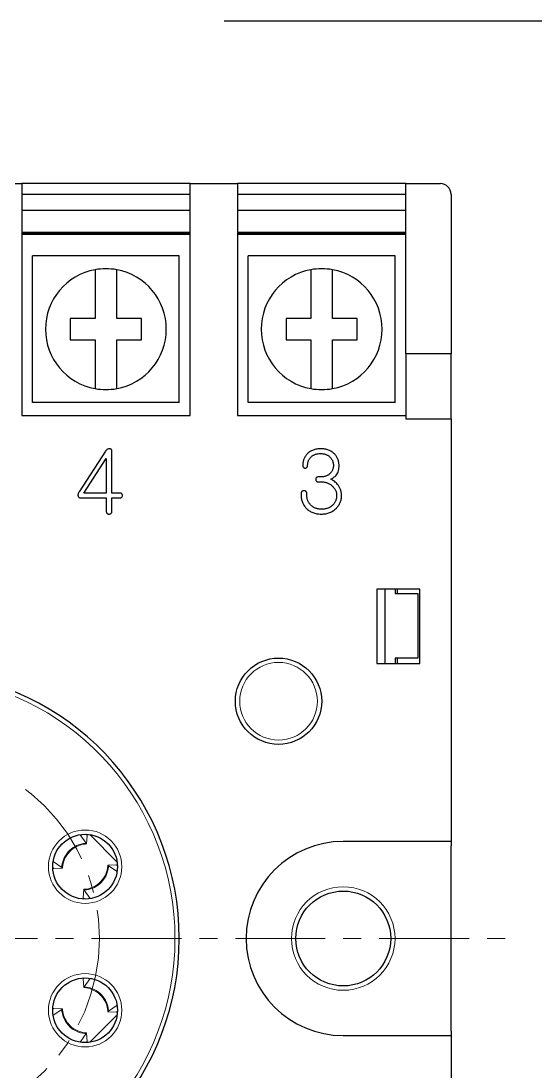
# Model space of a CAD drawing. Header units: millimetres. Extents: x 2473 to 2777, y 1336 to 1553.
# Drawn here: x 2551.94 to 2559.1, y 1510.72 to 1525.33 of the extents above; entities that cross this region are included whole.
import ezdxf

# ---------------------------------------------------------------- set-up
doc = ezdxf.new("R2010")
doc.units = ezdxf.units.MM
doc.linetypes.add('CENTER', pattern=[2, 1.25, -0.25, 0.25, -0.25])
for name, color, linetype, lineweight in [('Z_OM_CENTER', 4, 'CENTER', 13), ('Z_OM_OUTLINE', 7, 'Continuous', 30), ('Z_OM_THIN_LINE', 2, 'Continuous', 13)]:
    doc.layers.add(name, color=color, linetype=linetype, lineweight=lineweight)

msp = doc.modelspace()

# ---------------------------------------------------------------- linework, layer by layer
msp.add_line((2592.127, 1525.327), (2554.766, 1525.327))
at = {"layer": 'Z_OM_CENTER'}
msp.add_line((2542.923, 1512.566), (2558.823, 1512.566), dxfattribs=at)
msp.add_circle((2550.423, 1512.566), 2.61, dxfattribs=at)
at = {"layer": 'Z_OM_OUTLINE'}
for p, q in [((2550.903, 1523.066), (2551.953, 1523.066)), ((2551.953, 1523.066), (2551.953, 1522.766)), ((2554.293, 1523.066), (2551.953, 1523.066)), ((2554.293, 1522.766), (2554.293, 1523.066)), ((2554.293, 1523.066), (2554.953, 1523.066)), ((2554.953, 1523.066), (2554.953, 1522.766)), ((2557.293, 1523.066), (2554.953, 1523.066)), ((2557.293, 1523.066), (2557.773, 1523.066)), ((2557.293, 1522.766), (2557.293, 1523.066)), ((2554.293, 1522.916), (2551.953, 1522.916)), ((2557.293, 1522.916), (2554.953, 1522.916)), ((2557.923, 1522.916), (2557.923, 1522.766)), ((2551.953, 1522.766), (2551.953, 1519.841)), ((2554.293, 1519.841), (2554.293, 1522.766)), ((2554.953, 1522.766), (2554.953, 1519.841)), ((2557.293, 1520.696), (2557.293, 1522.766)), ((2557.923, 1522.766), (2557.923, 1520.696)), ((2554.293, 1522.691), (2551.953, 1522.691)), ((2557.293, 1522.691), (2554.953, 1522.691)), ((2551.953, 1522.391), (2554.293, 1522.391)), ((2551.953, 1522.376), (2554.293, 1522.376)), ((2551.953, 1522.361), (2554.293, 1522.361)), ((2554.953, 1522.391), (2557.293, 1522.391)), ((2554.953, 1522.376), (2557.293, 1522.376)), ((2554.953, 1522.361), (2557.293, 1522.361)), ((2552.103, 1520.021), (2552.103, 1522.061)), ((2554.143, 1522.061), (2552.103, 1522.061)), ((2554.143, 1520.021), (2554.143, 1522.061)), ((2555.103, 1520.021), (2555.103, 1522.061)), ((2557.143, 1522.061), (2555.103, 1522.061)), ((2557.143, 1520.021), (2557.143, 1522.061)), ((2552.973, 1521.56), (2552.973, 1521.191)), ((2553.273, 1521.191), (2553.273, 1521.56)), ((2555.973, 1521.56), (2555.973, 1521.191)), ((2556.273, 1521.191), (2556.273, 1521.56)), ((2552.628, 1521.191), (2552.628, 1520.891)), ((2552.973, 1521.191), (2552.628, 1521.191)), ((2553.618, 1521.191), (2553.273, 1521.191)), ((2553.618, 1520.891), (2553.618, 1521.191)), ((2555.628, 1521.191), (2555.628, 1520.891)), ((2555.973, 1521.191), (2555.628, 1521.191)), ((2556.618, 1521.191), (2556.273, 1521.191)), ((2556.618, 1520.891), (2556.618, 1521.191)), ((2552.628, 1520.891), (2552.973, 1520.891)), ((2552.973, 1520.891), (2552.973, 1520.523)), ((2553.273, 1520.891), (2553.618, 1520.891)), ((2553.273, 1520.523), (2553.273, 1520.891)), ((2555.628, 1520.891), (2555.973, 1520.891)), ((2555.973, 1520.891), (2555.973, 1520.523)), ((2556.273, 1520.891), (2556.618, 1520.891)), ((2556.273, 1520.523), (2556.273, 1520.891)), ((2557.923, 1520.696), (2557.293, 1520.696)), ((2557.293, 1520.696), (2557.293, 1519.796)), ((2557.923, 1519.796), (2557.923, 1520.696)), ((2554.143, 1520.021), (2552.103, 1520.021)), ((2557.143, 1520.021), (2555.103, 1520.021)), ((2551.953, 1519.841), (2554.293, 1519.841)), ((2554.953, 1519.841), (2557.293, 1519.841)), ((2557.293, 1519.796), (2557.923, 1519.796)), ((2557.923, 1519.796), (2557.923, 1513.916)), ((2553.119, 1519.345), (2552.749, 1518.779)), ((2552.814, 1518.761), (2553.128, 1519.241)), ((2553.128, 1519.241), (2553.128, 1518.761)), ((2553.207, 1518.761), (2553.207, 1519.337)), ((2556.107, 1518.985), (2556.074, 1518.985)), ((2556.074, 1518.918), (2556.115, 1518.918)), ((2552.773, 1518.693), (2553.128, 1518.693)), ((2553.128, 1518.761), (2552.814, 1518.761)), ((2553.128, 1518.693), (2553.128, 1518.505)), ((2553.321, 1518.761), (2553.207, 1518.761)), ((2553.207, 1518.693), (2553.318, 1518.693)), ((2553.207, 1518.505), (2553.207, 1518.693)), ((2555.838, 1518.758), (2555.838, 1518.733)), ((2555.916, 1518.732), (2555.916, 1518.758)), ((2556.888, 1517.426), (2556.888, 1516.391)), ((2557.488, 1517.426), (2556.888, 1517.426)), ((2557.008, 1516.391), (2557.008, 1517.426)), ((2557.143, 1517.426), (2557.143, 1517.366)), ((2557.143, 1517.366), (2557.458, 1517.366)), ((2557.173, 1517.426), (2557.173, 1517.366)), ((2557.458, 1517.366), (2557.458, 1516.466)), ((2557.488, 1516.391), (2557.488, 1517.426)), ((2557.143, 1516.466), (2557.143, 1516.391)), ((2557.458, 1516.466), (2557.143, 1516.466)), ((2557.173, 1516.466), (2557.173, 1516.391)), ((2556.888, 1516.391), (2557.488, 1516.391)), ((2557.773, 1513.916), (2556.423, 1513.916)), ((2557.923, 1513.916), (2557.773, 1513.916)), ((2557.923, 1513.916), (2557.923, 1513.856)), ((2557.923, 1511.276), (2557.923, 1513.856)), ((2556.423, 1511.216), (2557.773, 1511.216)), ((2557.773, 1511.216), (2557.923, 1511.216)), ((2557.923, 1511.276), (2557.923, 1511.216)), ((2557.923, 1511.216), (2557.923, 1505.336))]:
    msp.add_line(p, q, dxfattribs=at)
for centre, radius in [((2555.523, 1515.866), 0.6), ((2552.834, 1513.565), 0.45), ((2556.423, 1512.566), 0.66), ((2552.834, 1511.568), 0.45)]:
    msp.add_circle(centre, radius, dxfattribs=at)
for centre, radius, start, end in [((2557.773, 1522.916), 0.15, 0, 90), ((2553.123, 1521.041), 0.84, 100.2866, 259.7134), ((2553.123, 1521.041), 0.84, 79.7134, 100.2866), ((2553.123, 1521.041), 0.84, 280.2866, 79.7134), ((2556.123, 1521.041), 0.84, 100.2866, 259.7134), ((2556.123, 1521.041), 0.84, 79.7134, 100.2866), ((2556.123, 1521.041), 0.84, 280.2866, 79.7134), ((2553.123, 1521.041), 0.84, 259.7134, 280.2866), ((2556.123, 1521.041), 0.84, 259.7134, 280.2866), ((2550.423, 1512.566), 3.72, 277.4137, 82.5863), ((2556.423, 1512.566), 1.35, 90, 270)]:
    msp.add_arc(centre, radius, start, end, dxfattribs=at)
for points, knots in [([(2552.973, 1521.868), (2552.973, 1521.868), (2552.973, 1521.867), (2552.973, 1521.855), (2552.973, 1521.81), (2552.973, 1521.734), (2552.973, 1521.646), (2552.973, 1521.586), (2552.973, 1521.56)], [0, 0, 0, 0, 0.0255, 0.200841, 0.411603, 0.62228, 0.835316, 1, 1, 1, 1]), ([(2553.273, 1521.56), (2553.273, 1521.587), (2553.273, 1521.65), (2553.273, 1521.741), (2553.273, 1521.813), (2553.273, 1521.859), (2553.273, 1521.865), (2553.273, 1521.868)], [0, 0, 0, 0, 0.168651, 0.396242, 0.614757, 0.799387, 1, 1, 1, 1]), ([(2555.973, 1521.868), (2555.973, 1521.868), (2555.973, 1521.867), (2555.973, 1521.855), (2555.973, 1521.81), (2555.973, 1521.734), (2555.973, 1521.646), (2555.973, 1521.586), (2555.973, 1521.56)], [0, 0, 0, 0, 0.0255, 0.200841, 0.411603, 0.62228, 0.835316, 1, 1, 1, 1]), ([(2556.273, 1521.56), (2556.273, 1521.587), (2556.273, 1521.65), (2556.273, 1521.741), (2556.273, 1521.813), (2556.273, 1521.859), (2556.273, 1521.865), (2556.273, 1521.868)], [0, 0, 0, 0, 0.168651, 0.396242, 0.614757, 0.799387, 1, 1, 1, 1]), ([(2552.973, 1520.523), (2552.973, 1520.512), (2552.973, 1520.464), (2552.973, 1520.382), (2552.973, 1520.294), (2552.973, 1520.236), (2552.973, 1520.216), (2552.973, 1520.215), (2552.973, 1520.215)], [0, 0, 0, 0, 0.069792, 0.302406, 0.524274, 0.739225, 0.950123, 1, 1, 1, 1]), ([(2553.273, 1520.215), (2553.273, 1520.216), (2553.273, 1520.218), (2553.273, 1520.246), (2553.273, 1520.308), (2553.273, 1520.394), (2553.273, 1520.47), (2553.273, 1520.513), (2553.273, 1520.523)], [0, 0, 0, 0, 0.097073, 0.305417, 0.514403, 0.725608, 0.940944, 1, 1, 1, 1]), ([(2555.973, 1520.523), (2555.973, 1520.512), (2555.973, 1520.464), (2555.973, 1520.382), (2555.973, 1520.294), (2555.973, 1520.236), (2555.973, 1520.216), (2555.973, 1520.215), (2555.973, 1520.215)], [0, 0, 0, 0, 0.069792, 0.302406, 0.524274, 0.739225, 0.950123, 1, 1, 1, 1]), ([(2556.273, 1520.215), (2556.273, 1520.216), (2556.273, 1520.218), (2556.273, 1520.246), (2556.273, 1520.308), (2556.273, 1520.394), (2556.273, 1520.47), (2556.273, 1520.513), (2556.273, 1520.523)], [0, 0, 0, 0, 0.097073, 0.305417, 0.514403, 0.725608, 0.940944, 1, 1, 1, 1]), ([(2553.173, 1519.377), (2553.168, 1519.377), (2553.158, 1519.377), (2553.142, 1519.371), (2553.129, 1519.36), (2553.122, 1519.35), (2553.119, 1519.345)], [0, 0, 0, 0, 0.241099, 0.47415, 0.722044, 1, 1, 1, 1]), ([(2553.207, 1519.337), (2553.207, 1519.34), (2553.207, 1519.346), (2553.205, 1519.354), (2553.202, 1519.361), (2553.199, 1519.366), (2553.194, 1519.371), (2553.188, 1519.374), (2553.181, 1519.377), (2553.176, 1519.377), (2553.173, 1519.377)], [0, 0, 0, 0, 0.152088, 0.285787, 0.410181, 0.524126, 0.631503, 0.744863, 0.864425, 1, 1, 1, 1]), ([(2556.112, 1519.377), (2556.102, 1519.377), (2556.083, 1519.377), (2556.055, 1519.374), (2556.029, 1519.368), (2556.005, 1519.36), (2555.982, 1519.35), (2555.961, 1519.338), (2555.941, 1519.323), (2555.929, 1519.312), (2555.923, 1519.306)], [0, 0, 0, 0, 0.1395948, 0.2733021, 0.4013231, 0.5248486, 0.6448607, 0.7630482, 0.8809087, 1, 1, 1, 1]), ([(2556.301, 1519.305), (2556.295, 1519.311), (2556.283, 1519.323), (2556.263, 1519.337), (2556.242, 1519.35), (2556.219, 1519.36), (2556.194, 1519.368), (2556.168, 1519.373), (2556.14, 1519.377), (2556.121, 1519.377), (2556.112, 1519.377)], [0, 0, 0, 0, 0.119403, 0.238248, 0.357024, 0.477262, 0.600679, 0.727761, 0.860591, 1, 1, 1, 1]), ([(2555.923, 1519.306), (2555.918, 1519.301), (2555.908, 1519.29), (2555.895, 1519.272), (2555.884, 1519.254), (2555.876, 1519.234), (2555.869, 1519.214), (2555.864, 1519.192), (2555.861, 1519.17), (2555.861, 1519.155), (2555.86, 1519.147)], [0, 0, 0, 0, 0.12651, 0.249441, 0.37109, 0.492542, 0.615578, 0.739481, 0.867181, 1, 1, 1, 1]), ([(2555.928, 1519.147), (2555.928, 1519.152), (2555.928, 1519.163), (2555.93, 1519.179), (2555.934, 1519.194), (2555.938, 1519.209), (2555.944, 1519.223), (2555.952, 1519.236), (2555.961, 1519.249), (2555.968, 1519.256), (2555.971, 1519.26)], [0, 0, 0, 0, 0.132029, 0.260834, 0.384427, 0.506908, 0.629446, 0.750764, 0.87458, 1, 1, 1, 1]), ([(2555.971, 1519.26), (2555.976, 1519.264), (2555.984, 1519.272), (2555.998, 1519.282), (2556.014, 1519.291), (2556.03, 1519.298), (2556.048, 1519.304), (2556.067, 1519.307), (2556.086, 1519.31), (2556.1, 1519.31), (2556.107, 1519.31)], [0, 0, 0, 0, 0.117662, 0.235089, 0.352781, 0.472108, 0.595511, 0.724269, 0.858479, 1, 1, 1, 1]), ([(2556.107, 1519.31), (2556.114, 1519.31), (2556.127, 1519.31), (2556.147, 1519.307), (2556.165, 1519.304), (2556.182, 1519.298), (2556.199, 1519.291), (2556.214, 1519.282), (2556.228, 1519.272), (2556.236, 1519.264), (2556.24, 1519.26)], [0, 0, 0, 0, 0.13886, 0.272708, 0.399883, 0.523218, 0.643236, 0.761652, 0.880574, 1, 1, 1, 1]), ([(2556.24, 1519.26), (2556.244, 1519.256), (2556.251, 1519.248), (2556.261, 1519.235), (2556.269, 1519.222), (2556.275, 1519.208), (2556.28, 1519.193), (2556.284, 1519.178), (2556.286, 1519.162), (2556.286, 1519.151), (2556.287, 1519.145)], [0, 0, 0, 0, 0.128149, 0.251658, 0.373673, 0.495439, 0.618203, 0.741842, 0.868644, 1, 1, 1, 1]), ([(2556.365, 1519.145), (2556.365, 1519.153), (2556.364, 1519.168), (2556.361, 1519.19), (2556.357, 1519.212), (2556.349, 1519.232), (2556.341, 1519.252), (2556.33, 1519.271), (2556.317, 1519.289), (2556.307, 1519.3), (2556.301, 1519.305)], [0, 0, 0, 0, 0.1308353, 0.2577064, 0.3816458, 0.5040771, 0.6259304, 0.7475219, 0.872297, 1, 1, 1, 1]), ([(2555.86, 1519.147), (2555.861, 1519.144), (2555.861, 1519.139), (2555.862, 1519.131), (2555.866, 1519.124), (2555.869, 1519.12), (2555.871, 1519.118)], [0, 0, 0, 0, 0.26685, 0.516834, 0.757178, 1, 1, 1, 1]), ([(2555.871, 1519.118), (2555.872, 1519.116), (2555.875, 1519.113), (2555.881, 1519.11), (2555.887, 1519.109), (2555.892, 1519.108), (2555.894, 1519.108)], [0, 0, 0, 0, 0.239301, 0.483776, 0.729367, 1, 1, 1, 1]), ([(2555.894, 1519.108), (2555.896, 1519.108), (2555.9, 1519.109), (2555.906, 1519.11), (2555.912, 1519.113), (2555.915, 1519.116), (2555.916, 1519.118)], [0, 0, 0, 0, 0.260635, 0.502737, 0.750972, 1, 1, 1, 1]), ([(2555.916, 1519.118), (2555.918, 1519.12), (2555.922, 1519.123), (2555.925, 1519.131), (2555.927, 1519.138), (2555.928, 1519.144), (2555.928, 1519.147)], [0, 0, 0, 0, 0.24705, 0.48863, 0.740008, 1, 1, 1, 1]), ([(2556.287, 1519.145), (2556.286, 1519.14), (2556.286, 1519.129), (2556.284, 1519.114), (2556.28, 1519.099), (2556.275, 1519.085), (2556.269, 1519.071), (2556.261, 1519.058), (2556.252, 1519.045), (2556.244, 1519.038), (2556.24, 1519.034)], [0, 0, 0, 0, 0.130358, 0.256084, 0.380028, 0.501819, 0.622751, 0.745354, 0.870777, 1, 1, 1, 1]), ([(2556.331, 1519.013), (2556.337, 1519.023), (2556.347, 1519.042), (2556.357, 1519.075), (2556.364, 1519.109), (2556.365, 1519.133), (2556.365, 1519.145)], [0, 0, 0, 0, 0.238634, 0.482102, 0.734032, 1, 1, 1, 1]), ([(2556.074, 1518.985), (2556.071, 1518.985), (2556.066, 1518.985), (2556.059, 1518.983), (2556.054, 1518.98), (2556.049, 1518.977), (2556.045, 1518.972), (2556.042, 1518.966), (2556.041, 1518.959), (2556.041, 1518.954), (2556.041, 1518.952)], [0, 0, 0, 0, 0.14406, 0.274802, 0.390244, 0.5, 0.609756, 0.725198, 0.85594, 1, 1, 1, 1]), ([(2556.041, 1518.952), (2556.041, 1518.949), (2556.041, 1518.944), (2556.042, 1518.937), (2556.045, 1518.931), (2556.049, 1518.926), (2556.053, 1518.922), (2556.059, 1518.919), (2556.066, 1518.918), (2556.071, 1518.918), (2556.074, 1518.918)], [0, 0, 0, 0, 0.148138, 0.27676, 0.396182, 0.504159, 0.616082, 0.729653, 0.858275, 1, 1, 1, 1]), ([(2556.24, 1519.034), (2556.236, 1519.03), (2556.228, 1519.022), (2556.214, 1519.012), (2556.199, 1519.004), (2556.183, 1518.997), (2556.165, 1518.991), (2556.147, 1518.988), (2556.127, 1518.985), (2556.114, 1518.985), (2556.107, 1518.985)], [0, 0, 0, 0, 0.117853, 0.233817, 0.351311, 0.470975, 0.595208, 0.72344, 0.858609, 1, 1, 1, 1]), ([(2556.249, 1518.954), (2556.255, 1518.957), (2556.269, 1518.964), (2556.289, 1518.977), (2556.31, 1518.994), (2556.324, 1519.006), (2556.331, 1519.013)], [0, 0, 0, 0, 0.211874, 0.448979, 0.71063, 1, 1, 1, 1]), ([(2556.344, 1518.882), (2556.337, 1518.89), (2556.323, 1518.905), (2556.3, 1518.925), (2556.275, 1518.942), (2556.258, 1518.95), (2556.249, 1518.954)], [0, 0, 0, 0, 0.263647, 0.515656, 0.759119, 1, 1, 1, 1]), ([(2555.877, 1518.794), (2555.872, 1518.794), (2555.862, 1518.793), (2555.853, 1518.788), (2555.849, 1518.786)], [0, 0, 0, 0, 0.52176, 1, 1, 1, 1]), ([(2555.904, 1518.786), (2555.9, 1518.788), (2555.892, 1518.793), (2555.882, 1518.794), (2555.877, 1518.794)], [0, 0, 0, 0, 0.4929445, 1, 1, 1, 1]), ([(2556.115, 1518.918), (2556.123, 1518.917), (2556.138, 1518.917), (2556.16, 1518.915), (2556.181, 1518.91), (2556.201, 1518.904), (2556.22, 1518.896), (2556.237, 1518.886), (2556.253, 1518.874), (2556.263, 1518.865), (2556.268, 1518.86)], [0, 0, 0, 0, 0.139275, 0.2720576, 0.3995217, 0.5226288, 0.6435459, 0.7616594, 0.8807562, 1, 1, 1, 1]), ([(2556.268, 1518.86), (2556.273, 1518.856), (2556.283, 1518.847), (2556.296, 1518.832), (2556.307, 1518.817), (2556.316, 1518.801), (2556.323, 1518.784), (2556.328, 1518.766), (2556.331, 1518.747), (2556.331, 1518.734), (2556.331, 1518.728)], [0, 0, 0, 0, 0.132687, 0.259726, 0.384204, 0.505189, 0.625868, 0.747523, 0.870998, 1, 1, 1, 1]), ([(2556.399, 1518.729), (2556.399, 1518.736), (2556.398, 1518.75), (2556.395, 1518.771), (2556.391, 1518.791), (2556.385, 1518.811), (2556.378, 1518.83), (2556.368, 1518.848), (2556.357, 1518.865), (2556.348, 1518.876), (2556.344, 1518.882)], [0, 0, 0, 0, 0.129747, 0.255118, 0.378937, 0.502303, 0.624242, 0.747751, 0.872887, 1, 1, 1, 1]), ([(2552.749, 1518.779), (2552.746, 1518.774), (2552.74, 1518.765), (2552.736, 1518.75), (2552.734, 1518.736), (2552.735, 1518.727), (2552.736, 1518.722)], [0, 0, 0, 0, 0.279117, 0.530721, 0.768583, 1, 1, 1, 1]), ([(2552.736, 1518.722), (2552.737, 1518.718), (2552.74, 1518.709), (2552.748, 1518.7), (2552.76, 1518.694), (2552.769, 1518.694), (2552.773, 1518.693)], [0, 0, 0, 0, 0.259641, 0.493287, 0.729103, 1, 1, 1, 1]), ([(2553.318, 1518.693), (2553.32, 1518.693), (2553.325, 1518.694), (2553.332, 1518.696), (2553.338, 1518.699), (2553.342, 1518.703), (2553.343, 1518.704)], [0, 0, 0, 0, 0.2674379, 0.5202258, 0.7559888, 1, 1, 1, 1]), ([(2553.344, 1518.751), (2553.343, 1518.752), (2553.34, 1518.755), (2553.334, 1518.758), (2553.328, 1518.76), (2553.323, 1518.761), (2553.321, 1518.761)], [0, 0, 0, 0, 0.252639, 0.49652, 0.743446, 1, 1, 1, 1]), ([(2553.343, 1518.704), (2553.346, 1518.708), (2553.351, 1518.715), (2553.352, 1518.723), (2553.353, 1518.728)], [0, 0, 0, 0, 0.502635, 1, 1, 1, 1]), ([(2553.353, 1518.728), (2553.352, 1518.732), (2553.352, 1518.74), (2553.347, 1518.747), (2553.344, 1518.751)], [0, 0, 0, 0, 0.509299, 1, 1, 1, 1]), ([(2555.849, 1518.786), (2555.848, 1518.784), (2555.844, 1518.781), (2555.84, 1518.774), (2555.838, 1518.767), (2555.838, 1518.761), (2555.838, 1518.758)], [0, 0, 0, 0, 0.233923, 0.476439, 0.725435, 1, 1, 1, 1]), ([(2555.838, 1518.733), (2555.838, 1518.724), (2555.838, 1518.707), (2555.842, 1518.682), (2555.847, 1518.658), (2555.855, 1518.634), (2555.865, 1518.612), (2555.877, 1518.591), (2555.891, 1518.571), (2555.902, 1518.558), (2555.908, 1518.552)], [0, 0, 0, 0, 0.1321699, 0.2591777, 0.3837047, 0.5059322, 0.6281343, 0.7500061, 0.8738496, 1, 1, 1, 1]), ([(2555.916, 1518.758), (2555.916, 1518.761), (2555.916, 1518.767), (2555.914, 1518.774), (2555.91, 1518.781), (2555.906, 1518.784), (2555.904, 1518.786)], [0, 0, 0, 0, 0.2697114, 0.5154257, 0.7589053, 1, 1, 1, 1]), ([(2555.967, 1518.599), (2555.963, 1518.603), (2555.955, 1518.613), (2555.945, 1518.628), (2555.936, 1518.643), (2555.929, 1518.66), (2555.923, 1518.677), (2555.919, 1518.694), (2555.917, 1518.713), (2555.917, 1518.726), (2555.916, 1518.732)], [0, 0, 0, 0, 0.126918, 0.25109, 0.373597, 0.495568, 0.617775, 0.742085, 0.869055, 1, 1, 1, 1]), ([(2556.331, 1518.728), (2556.331, 1518.721), (2556.331, 1518.709), (2556.328, 1518.691), (2556.324, 1518.673), (2556.319, 1518.657), (2556.311, 1518.641), (2556.302, 1518.625), (2556.292, 1518.611), (2556.284, 1518.602), (2556.279, 1518.597)], [0, 0, 0, 0, 0.13047, 0.257079, 0.379687, 0.501786, 0.623862, 0.746694, 0.871438, 1, 1, 1, 1]), ([(2556.327, 1518.551), (2556.332, 1518.557), (2556.344, 1518.569), (2556.358, 1518.589), (2556.371, 1518.61), (2556.381, 1518.632), (2556.389, 1518.655), (2556.395, 1518.679), (2556.398, 1518.703), (2556.399, 1518.72), (2556.399, 1518.729)], [0, 0, 0, 0, 0.12967, 0.254989, 0.378137, 0.499794, 0.62205, 0.745348, 0.871029, 1, 1, 1, 1]), ([(2553.128, 1518.505), (2553.128, 1518.502), (2553.129, 1518.497), (2553.131, 1518.489), (2553.134, 1518.483), (2553.138, 1518.48), (2553.14, 1518.478)], [0, 0, 0, 0, 0.273115, 0.520131, 0.76156, 1, 1, 1, 1]), ([(2553.194, 1518.478), (2553.196, 1518.48), (2553.2, 1518.484), (2553.204, 1518.49), (2553.206, 1518.497), (2553.207, 1518.502), (2553.207, 1518.505)], [0, 0, 0, 0, 0.259358, 0.503158, 0.747998, 1, 1, 1, 1]), ([(2555.908, 1518.552), (2555.914, 1518.545), (2555.927, 1518.532), (2555.949, 1518.515), (2555.973, 1518.501), (2555.999, 1518.489), (2556.026, 1518.48), (2556.055, 1518.474), (2556.086, 1518.47), (2556.108, 1518.469), (2556.118, 1518.469)], [0, 0, 0, 0, 0.120132, 0.238595, 0.356927, 0.476984, 0.600344, 0.727441, 0.860851, 1, 1, 1, 1]), ([(2556.123, 1518.536), (2556.115, 1518.537), (2556.1, 1518.537), (2556.077, 1518.54), (2556.056, 1518.545), (2556.035, 1518.552), (2556.016, 1518.56), (2555.999, 1518.571), (2555.982, 1518.584), (2555.972, 1518.594), (2555.967, 1518.599)], [0, 0, 0, 0, 0.137729, 0.270247, 0.396887, 0.519745, 0.640154, 0.758665, 0.879078, 1, 1, 1, 1]), ([(2556.118, 1518.469), (2556.129, 1518.469), (2556.15, 1518.47), (2556.18, 1518.474), (2556.208, 1518.48), (2556.235, 1518.489), (2556.261, 1518.5), (2556.284, 1518.515), (2556.307, 1518.531), (2556.32, 1518.544), (2556.327, 1518.551)], [0, 0, 0, 0, 0.137998, 0.269348, 0.396522, 0.519391, 0.640071, 0.758969, 0.878732, 1, 1, 1, 1]), ([(2556.279, 1518.597), (2556.275, 1518.592), (2556.265, 1518.583), (2556.248, 1518.57), (2556.23, 1518.56), (2556.211, 1518.551), (2556.191, 1518.544), (2556.17, 1518.54), (2556.147, 1518.537), (2556.131, 1518.536), (2556.123, 1518.536)], [0, 0, 0, 0, 0.120819, 0.239984, 0.358557, 0.47914, 0.602286, 0.729332, 0.861627, 1, 1, 1, 1]), ([(2553.14, 1518.478), (2553.142, 1518.477), (2553.145, 1518.474), (2553.152, 1518.471), (2553.16, 1518.469), (2553.165, 1518.469), (2553.167, 1518.469)], [0, 0, 0, 0, 0.240119, 0.483633, 0.736184, 1, 1, 1, 1]), ([(2553.167, 1518.469), (2553.172, 1518.469), (2553.182, 1518.47), (2553.19, 1518.476), (2553.194, 1518.478)], [0, 0, 0, 0, 0.501664, 1, 1, 1, 1])]:
    msp.add_open_spline(points, degree=3, knots=knots, dxfattribs=at)
at = {"layer": 'Z_OM_THIN_LINE'}
for p, q in [((2552.847, 1513.89), (2552.765, 1514.01)), ((2552.848, 1514.015), (2552.861, 1514.001)), ((2552.85, 1514.015), (2552.861, 1514.001)), ((2552.854, 1513.883), (2552.861, 1514.001)), ((2552.898, 1514.011), (2553.28, 1513.629)), ((2552.847, 1513.89), (2552.854, 1513.883)), ((2552.854, 1513.883), (2552.854, 1513.881)), ((2552.385, 1513.552), (2552.399, 1513.539)), ((2552.399, 1513.539), (2552.385, 1513.55)), ((2552.39, 1513.635), (2552.509, 1513.553)), ((2552.399, 1513.539), (2552.517, 1513.546)), ((2552.517, 1513.546), (2552.509, 1513.553)), ((2552.519, 1513.546), (2552.517, 1513.546)), ((2553.149, 1513.585), (2553.27, 1513.592)), ((2553.15, 1513.585), (2553.152, 1513.585)), ((2553.152, 1513.585), (2553.159, 1513.578)), ((2553.159, 1513.578), (2553.279, 1513.496)), ((2553.284, 1513.579), (2553.27, 1513.592)), ((2553.284, 1513.581), (2553.27, 1513.592)), ((2552.808, 1513.13), (2552.815, 1513.25)), ((2552.815, 1513.248), (2552.815, 1513.25)), ((2552.822, 1513.24), (2552.815, 1513.248)), ((2552.904, 1513.121), (2552.822, 1513.24)), ((2552.821, 1513.115), (2552.808, 1513.13)), ((2552.808, 1513.13), (2552.819, 1513.116)), ((2552.821, 1512.017), (2552.808, 1512.003)), ((2552.808, 1512.003), (2552.819, 1512.017)), ((2552.808, 1512.003), (2552.815, 1511.885)), ((2552.904, 1512.012), (2552.822, 1511.893)), ((2552.815, 1511.885), (2552.822, 1511.893)), ((2552.815, 1511.883), (2552.815, 1511.885)), ((2553.159, 1511.555), (2553.279, 1511.637)), ((2552.385, 1511.581), (2552.399, 1511.594)), ((2552.399, 1511.594), (2552.385, 1511.583)), ((2552.39, 1511.498), (2552.509, 1511.58)), ((2552.399, 1511.594), (2552.52, 1511.587)), ((2552.509, 1511.58), (2552.517, 1511.587)), ((2552.517, 1511.587), (2552.519, 1511.587)), ((2553.28, 1511.504), (2552.898, 1511.122)), ((2553.152, 1511.548), (2553.15, 1511.548)), ((2553.159, 1511.555), (2553.152, 1511.548)), ((2553.152, 1511.548), (2553.27, 1511.541)), ((2553.284, 1511.554), (2553.27, 1511.541)), ((2553.284, 1511.552), (2553.27, 1511.541)), ((2552.847, 1511.243), (2552.765, 1511.123)), ((2552.854, 1511.25), (2552.847, 1511.243)), ((2552.854, 1511.253), (2552.861, 1511.132)), ((2552.854, 1511.252), (2552.854, 1511.25)), ((2552.848, 1511.118), (2552.861, 1511.132)), ((2552.85, 1511.118), (2552.861, 1511.132))]:
    msp.add_line(p, q, dxfattribs=at)
for centre, radius in [((2555.523, 1515.866), 0.54), ((2552.834, 1513.565), 0.51), ((2556.423, 1512.566), 0.72), ((2552.834, 1511.568), 0.51)]:
    msp.add_circle(centre, radius, dxfattribs=at)
msp.add_arc((2550.423, 1512.566), 3.66, 277.5359, 82.4641, dxfattribs=at)
for points, knots in [([(2552.509, 1513.553), (2552.509, 1513.553), (2552.511, 1513.589), (2552.528, 1513.668), (2552.591, 1513.774), (2552.69, 1513.853), (2552.781, 1513.884), (2552.834, 1513.89), (2552.847, 1513.89), (2552.847, 1513.89)], [0, 0, 0, 0, 0.000035, 0.209521, 0.458308, 0.692394, 0.926109, 0.999966, 1, 1, 1, 1]), ([(2552.854, 1513.881), (2552.84, 1513.88), (2552.794, 1513.875), (2552.709, 1513.847), (2552.612, 1513.778), (2552.543, 1513.673), (2552.522, 1513.59), (2552.519, 1513.549), (2552.519, 1513.546)], [0, 0, 0, 0, 0.0781862, 0.2722279, 0.5140442, 0.7558852, 0.9817385, 1, 1, 1, 1]), ([(2552.815, 1513.25), (2552.828, 1513.251), (2552.875, 1513.255), (2552.96, 1513.283), (2553.057, 1513.353), (2553.126, 1513.457), (2553.147, 1513.54), (2553.15, 1513.581), (2553.15, 1513.585)], [0, 0, 0, 0, 0.078186, 0.272228, 0.514044, 0.755885, 0.981738, 1, 1, 1, 1]), ([(2553.159, 1513.578), (2553.159, 1513.578), (2553.159, 1513.572), (2553.156, 1513.526), (2553.132, 1513.441), (2553.08, 1513.367), (2553.015, 1513.306), (2552.94, 1513.259), (2552.861, 1513.242), (2552.822, 1513.24), (2552.822, 1513.24)], [0, 0, 0, 0, 0.000035, 0.031778, 0.265569, 0.499916, 0.544371, 0.776643, 0.999966, 1, 1, 1, 1]), ([(2553.15, 1511.548), (2553.149, 1511.562), (2553.144, 1511.608), (2553.117, 1511.694), (2553.047, 1511.79), (2552.943, 1511.86), (2552.86, 1511.88), (2552.818, 1511.883), (2552.815, 1511.883)], [0, 0, 0, 0, 0.078186, 0.272228, 0.514044, 0.755885, 0.981738, 1, 1, 1, 1]), ([(2552.822, 1511.893), (2552.822, 1511.893), (2552.858, 1511.891), (2552.938, 1511.874), (2553.043, 1511.811), (2553.122, 1511.712), (2553.153, 1511.621), (2553.159, 1511.568), (2553.159, 1511.555), (2553.159, 1511.555)], [0, 0, 0, 0, 0.000034, 0.209521, 0.458308, 0.692394, 0.926109, 0.999965, 1, 1, 1, 1]), ([(2552.847, 1511.243), (2552.847, 1511.243), (2552.841, 1511.243), (2552.795, 1511.247), (2552.71, 1511.27), (2552.636, 1511.322), (2552.575, 1511.387), (2552.529, 1511.463), (2552.512, 1511.541), (2552.509, 1511.58), (2552.509, 1511.58)], [0, 0, 0, 0, 0.000034, 0.031778, 0.265569, 0.499916, 0.544371, 0.776643, 0.999965, 1, 1, 1, 1]), ([(2552.519, 1511.587), (2552.52, 1511.574), (2552.524, 1511.527), (2552.552, 1511.442), (2552.622, 1511.345), (2552.726, 1511.276), (2552.809, 1511.255), (2552.851, 1511.252), (2552.854, 1511.252)], [0, 0, 0, 0, 0.078186, 0.272228, 0.514044, 0.755885, 0.981738, 1, 1, 1, 1])]:
    msp.add_open_spline(points, degree=3, knots=knots, dxfattribs=at)

doc.saveas('drawing.dxf')
